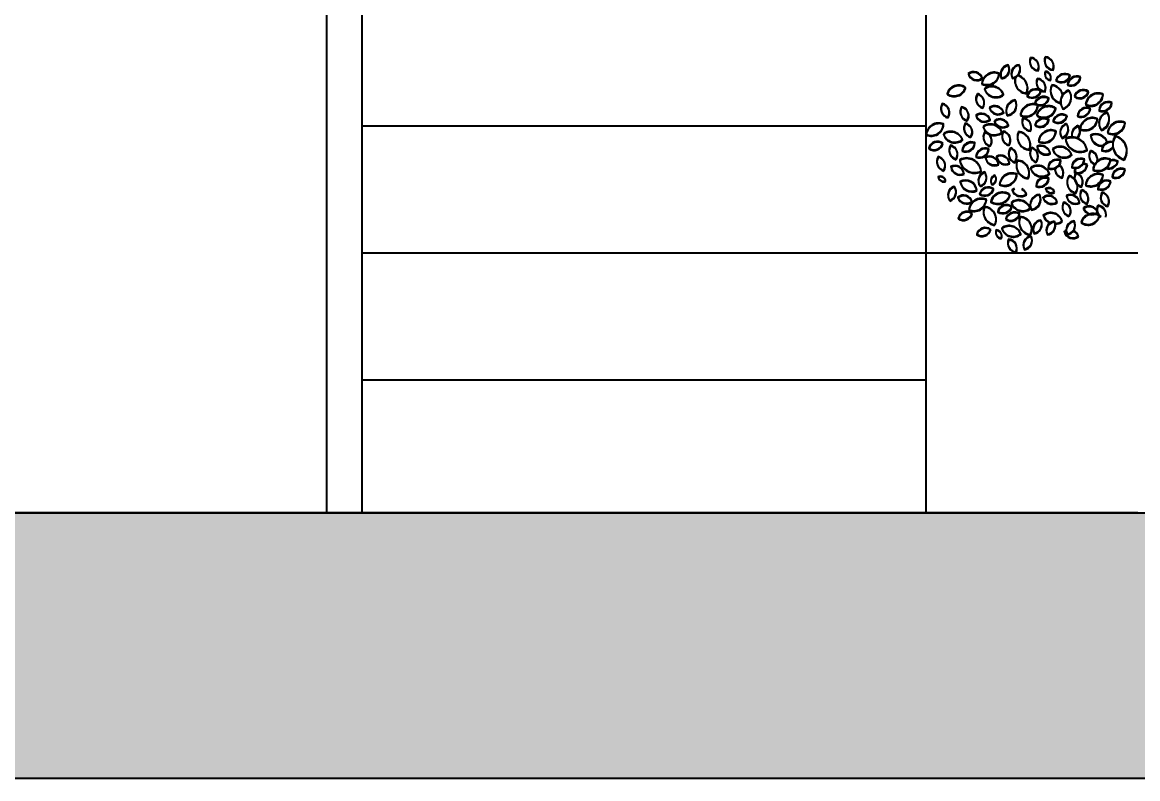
# Model space of a CAD drawing. Header units: inches. Extents: x 4350 to 28384, y -6772 to 993.
# Drawn here: x 15230.8 to 15389, y -1456.9 to -1349.7 of the extents above; entities that cross this region are included whole.
import ezdxf

# ---------------------------------------------------------------- set-up
doc = ezdxf.new("R2010")
doc.units = ezdxf.units.IN
doc.header["$MEASUREMENT"] = 0
doc.layers.add('ARREDAMENTO', color=2, linetype='Continuous', lineweight=18)
doc.layers.add('QUOTE', color=3, linetype='Continuous', lineweight=9)
doc.layers.add('ARREDI_attrezzature', color=7, linetype='Continuous')
doc.styles.get("Standard").update_dxf_attribs({"font": 'arial.ttf'})
doc.dimstyles.new('ook', dxfattribs={"dimtxt": 15, "dimasz": 10, "dimexe": 10, "dimexo": 10, "dimgap": 5, "dimtad": 1, "dimtoh": 1, "dimdec": 0, "dimzin": 0, "dimdsep": 46, "dimtxsty": 'Standard', "dimblk": 'OBLIQUE', "dimcen": 0.09, "dimdle": 10, "dimadec": 0, "dimazin": 0, "dimtfac": 1, "dimtdec": 0, "dimtofl": 0, "dimtmove": 0, "dimatfit": 3, "dimldrblk": 'OBLIQUE', "dimfxl": 1, "dimtfill": 2, "dimtfillclr": 1, "dimtolj": 1, "dimtzin": 0, "dimarcsym": 0})

# ---------------------------------------------------------------- blocks, each defined once
blk = doc.blocks.new('_Oblique')
at = {"color": 0, "linetype": 'ByBlock', "lineweight": -2}
blk.add_line((-0.5, -0.5), (0.5, 0.5), dxfattribs=at)
blk = doc.blocks.new('*D96')
at = {"layer": 'Defpoints', "color": 0, "transparency": 16777216}
for p in [(15335.61, -819.22), (15199.69, -1419.22), (15388.97, -1419.22)]:
    blk.add_point(p, dxfattribs=at)
at = {"layer": 'QUOTE', "color": 0, "lineweight": -2, "transparency": 16777216}
for p, q in [((15199.69, -809.22), (15199.69, -1429.22)), ((15325.61, -819.22), (15189.69, -819.22)), ((15378.97, -1419.22), (15189.69, -1419.22))]:
    blk.add_line(p, q, dxfattribs=at)
at = {"layer": 'QUOTE', "color": 0, "lineweight": -2, "transparency": 16777216, "xscale": 10, "yscale": 10, "zscale": 10}
for p, rotation in [((15199.69, -819.22), 90), ((15199.69, -1419.22), 270)]:
    blk.add_blockref('_Oblique', p, dxfattribs=dict(at, rotation=rotation))
at = {"layer": 'QUOTE', "color": 0, "transparency": 16777216, "insert": (15187.08, -1119.22), "char_height": 15, "attachment_point": 5, "rotation": 90, "bg_fill": 1, "box_fill_scale": 1.25, "bg_fill_color": 1, "bg_fill_transparency": 0}
blk.add_mtext('\\A1;600', dxfattribs=at)

msp = doc.modelspace()

# ---------------------------------------------------------------- hatches: boundary and pattern name
at = {"layer": 'ARREDI_attrezzature'}
h = msp.add_hatch(color=256, dxfattribs=at)
h.dxf.hatch_style = 1
h.paths.add_polyline_path([(16665.72, -1419.22), (14785.91, -1419.22), (14785.91, -1456.92), (16665.72, -1456.92)])

# ---------------------------------------------------------------- linework, layer by layer
at = {"layer": 'ARREDAMENTO', "linetype": 'ByBlock', "lineweight": -3}
for points in [[(15373.79, -1354.68, 0.535384), (15374.83, -1356.5, 0.500203)], [(15373.82, -1354.77, 0.535384), (15374.86, -1356.59, 0.500203)], [(15375.87, -1354.58, 0.535384), (15376.95, -1356.38, 0.500203)], [(15375.9, -1354.67, 0.535384), (15376.98, -1356.47, 0.500203)], [(15364.94, -1356.95, 0.535384), (15366.94, -1357.59, 0.500203)], [(15364.97, -1357.04, 0.535384), (15366.96, -1357.69, 0.500203)], [(15366.87, -1358.37, 0.535384), (15369.32, -1356.92, 0.500203)], [(15366.89, -1358.47, 0.535384), (15369.35, -1357.01, 0.500203)], [(15369.65, -1357.61, 0.535384), (15370.6, -1355.74, 0.500203)], [(15369.68, -1357.71, 0.535384), (15370.63, -1355.84, 0.500203)], [(15372.16, -1355.71, 0.535384), (15371.21, -1357.58, 0.500203)], [(15372.19, -1355.81, 0.535384), (15371.24, -1357.68, 0.500203)], [(15375.89, -1356.64, 0.535384), (15376.58, -1357.84, 0.500203)], [(15375.92, -1356.74, 0.535384), (15376.6, -1357.94, 0.500203)], [(15374.73, -1357.66, 0.535384), (15375.8, -1359.46, 0.500203)], [(15374.75, -1357.76, 0.535384), (15375.83, -1359.56, 0.500203)], [(15377.38, -1357.91, 0.535384), (15379.35, -1357.2, 0.500203)], [(15377.4, -1358, 0.535384), (15379.38, -1357.3, 0.500203)], [(15380.84, -1357.45, 0.535384), (15379.03, -1358.52, 0.500203)], [(15380.86, -1357.55, 0.535384), (15379.06, -1358.62, 0.500203)], [(15364.55, -1358.93, 0.535384), (15361.95, -1359.86, 0.500203)], [(15364.58, -1359.03, 0.535384), (15361.98, -1359.95, 0.500203)], [(15366.26, -1359.81, 0.535384), (15367, -1361.77, 0.500203)], [(15366.29, -1359.91, 0.535384), (15367.02, -1361.87, 0.500203)], [(15367.23, -1359.08, 0.535384), (15369.92, -1359.9, 0.500203)], [(15367.26, -1359.18, 0.535384), (15369.95, -1360, 0.500203)], [(15375.24, -1359.39, 0.535384), (15373.28, -1360.14, 0.500203)], [(15375.27, -1359.49, 0.535384), (15373.31, -1360.23, 0.500203)], [(15379.22, -1359.32, 0.535384), (15378.38, -1361.93, 0.500203)], [(15379.24, -1359.42, 0.535384), (15378.41, -1362.02, 0.500203)], [(15379.99, -1360.18, 0.535384), (15381.97, -1359.48, 0.500203)], [(15380.02, -1360.28, 0.535384), (15382, -1359.58, 0.500203)], [(15381.59, -1361.32, 0.535384), (15384.04, -1359.86, 0.500203)], [(15381.61, -1361.42, 0.535384), (15384.07, -1359.96, 0.500203)], [(15362.03, -1363.16, 0.535384), (15361.26, -1361.21, 0.500203)], [(15362.05, -1363.26, 0.535384), (15361.29, -1361.3, 0.500203)], [(15364.76, -1363.61, 0.535384), (15364, -1361.66, 0.500203)], [(15367.95, -1361.78, 0.535384), (15369.95, -1362.43, 0.500203)], [(15367.98, -1361.88, 0.535384), (15369.97, -1362.53, 0.500203)], [(15370.44, -1362.87, 0.535384), (15371.6, -1360.7, 0.500203)], [(15370.47, -1362.96, 0.535384), (15371.62, -1360.8, 0.500203)], [(15372.34, -1362.85, 0.535384), (15374.8, -1361.39, 0.500203)], [(15372.37, -1362.94, 0.535384), (15374.83, -1361.49, 0.500203)], [(15374.37, -1361.15, 0.535384), (15376.35, -1360.45, 0.500203)], [(15374.4, -1361.25, 0.535384), (15376.38, -1360.55, 0.500203)], [(15374.63, -1362.82, 0.535384), (15377.35, -1361.85, 0.500203)], [(15374.65, -1362.92, 0.535384), (15377.38, -1361.95, 0.500203)], [(15385.29, -1361.08, 0.535384), (15383.49, -1362.15, 0.500203)], [(15385.32, -1361.18, 0.535384), (15383.51, -1362.25, 0.500203)], [(15364.79, -1363.7, 0.535384), (15364.02, -1361.75, 0.500203)], [(15366.02, -1362.86, 0.535384), (15368.03, -1363.47, 0.500203)], [(15366.05, -1362.96, 0.535384), (15368.05, -1363.56, 0.500203)], [(15372.69, -1363.24, 0.535384), (15373.76, -1365.04, 0.500203)], [(15376.96, -1363.65, 0.535384), (15378.93, -1362.95, 0.500203)], [(15376.98, -1363.75, 0.535384), (15378.96, -1363.05, 0.500203)], [(15382.23, -1361.89, 0.535384), (15380.43, -1362.96, 0.500203)], [(15382.26, -1361.99, 0.535384), (15380.46, -1363.06, 0.500203)], [(15380.78, -1364.79, 0.535384), (15383.24, -1363.34, 0.500203)], [(15384.63, -1362.43, 0.535384), (15383.82, -1364.94, 0.500203)], [(15384.65, -1362.53, 0.535384), (15383.84, -1365.04, 0.500203)], [(15358.97, -1365.56, 0.535384), (15361.43, -1364.11, 0.500203)], [(15358.99, -1365.66, 0.535384), (15361.45, -1364.2, 0.500203)], [(15365.28, -1365.95, 0.535384), (15364.52, -1363.99, 0.500203)], [(15365.31, -1366.04, 0.535384), (15364.54, -1364.09, 0.500203)], [(15367.04, -1364.46, 0.535384), (15369.73, -1365.27, 0.500203)], [(15367.06, -1364.55, 0.535384), (15369.75, -1365.37, 0.500203)], [(15368.63, -1363.65, 0.535384), (15370.63, -1364.26, 0.500203)], [(15368.65, -1363.75, 0.535384), (15370.66, -1364.36, 0.500203)], [(15372.71, -1363.34, 0.535384), (15373.79, -1365.14, 0.500203)], [(15374.39, -1364.24, 0.535384), (15376.35, -1363.5, 0.500203)], [(15374.41, -1364.34, 0.535384), (15376.38, -1363.6, 0.500203)], [(15378.88, -1364.06, 0.535384), (15378.24, -1366.06, 0.500203)], [(15378.9, -1364.16, 0.535384), (15378.26, -1366.16, 0.500203)], [(15380.8, -1364.89, 0.535384), (15383.26, -1363.43, 0.500203)], [(15384.7, -1365.34, 0.535384), (15387.15, -1363.88, 0.500203)], [(15384.72, -1365.44, 0.535384), (15387.18, -1363.98, 0.500203)], [(15361.42, -1365.5, 0.535384), (15364.11, -1366.31, 0.500203)], [(15361.45, -1365.59, 0.535384), (15364.14, -1366.41, 0.500203)], [(15368.03, -1367.21, 0.535384), (15367.27, -1365.26, 0.500203)], [(15368.06, -1367.31, 0.535384), (15367.29, -1365.35, 0.500203)], [(15370.67, -1367.09, 0.535384), (15369.93, -1365.12, 0.500203)], [(15370.69, -1367.18, 0.535384), (15369.95, -1365.22, 0.500203)], [(15372.08, -1365.18, 0.535384), (15373.59, -1367.71, 0.500203)], [(15372.11, -1365.28, 0.535384), (15373.62, -1367.8, 0.500203)], [(15374.91, -1366.55, 0.535384), (15377.36, -1365.09, 0.500203)], [(15374.93, -1366.64, 0.535384), (15377.39, -1365.19, 0.500203)], [(15378.73, -1366.16, 0.535384), (15381.76, -1367.77, 0.500203)], [(15378.76, -1366.26, 0.535384), (15381.79, -1367.87, 0.500203)], [(15387.02, -1369.13, 0.535384), (15385.77, -1365.81, 0.500203)], [(15387.04, -1369.23, 0.535384), (15385.8, -1365.91, 0.500203)], [(15361.34, -1366.84, 0.535384), (15359.36, -1367.55, 0.500203)], [(15361.36, -1366.94, 0.535384), (15359.38, -1367.64, 0.500203)], [(15363.19, -1369.08, 0.535384), (15362.43, -1367.13, 0.500203)], [(15363.22, -1369.18, 0.535384), (15362.45, -1367.23, 0.500203)], [(15364.08, -1367.85, 0.535384), (15365.87, -1366.75, 0.500203)], [(15364.1, -1367.95, 0.535384), (15365.89, -1366.85, 0.500203)], [(15366.04, -1368.71, 0.535384), (15367.83, -1367.61, 0.500203)], [(15366.07, -1368.8, 0.535384), (15367.86, -1367.71, 0.500203)], [(15370.97, -1367.48, 0.535384), (15371.51, -1369.5, 0.500203)], [(15370.99, -1367.58, 0.535384), (15371.54, -1369.6, 0.500203)], [(15374.52, -1369.47, 0.535384), (15373.97, -1367.45, 0.500203)], [(15374.54, -1369.57, 0.535384), (15374, -1367.54, 0.500203)], [(15374.7, -1367.27, 0.535384), (15376.55, -1368.25, 0.500203)], [(15374.72, -1367.37, 0.535384), (15376.58, -1368.35, 0.500203)], [(15376.89, -1367.63, 0.535384), (15379.58, -1368.45, 0.500203)], [(15376.92, -1367.73, 0.535384), (15379.61, -1368.55, 0.500203)], [(15361.44, -1370.69, 0.535384), (15360.67, -1368.74, 0.500203)], [(15361.46, -1370.78, 0.535384), (15360.7, -1368.83, 0.500203)], [(15366.76, -1370.79, 0.535384), (15363.73, -1369.18, 0.500203)], [(15366.78, -1370.88, 0.535384), (15363.75, -1369.27, 0.500203)], [(15369.21, -1369.8, 0.535384), (15367.36, -1368.82, 0.500203)], [(15369.24, -1369.9, 0.535384), (15367.39, -1368.91, 0.500203)], [(15370.79, -1369.68, 0.535384), (15368.94, -1368.7, 0.500203)], [(15370.81, -1369.78, 0.535384), (15368.96, -1368.8, 0.500203)], [(15373.41, -1371.77, 0.535384), (15371.9, -1369.25, 0.500203)], [(15373.43, -1371.87, 0.535384), (15371.92, -1369.34, 0.500203)], [(15378.06, -1369.25, 0.535384), (15376.26, -1370.32, 0.500203)], [(15378.09, -1369.35, 0.535384), (15376.28, -1370.42, 0.500203)], [(15381.41, -1369.1, 0.535384), (15379.62, -1370.2, 0.500203)], [(15381.43, -1369.2, 0.535384), (15379.64, -1370.3, 0.500203)], [(15385.11, -1369.13, 0.535384), (15382.65, -1370.58, 0.500203)], [(15385.13, -1369.23, 0.535384), (15382.67, -1370.68, 0.500203)], [(15364.32, -1371.14, 0.535384), (15362.47, -1370.15, 0.500203)], [(15364.35, -1371.23, 0.535384), (15362.5, -1370.25, 0.500203)], [(15366.61, -1372.89, 0.535384), (15367.25, -1370.89, 0.500203)], [(15366.63, -1372.98, 0.535384), (15367.28, -1370.99, 0.500203)], [(15369.37, -1372.66, 0.535384), (15371.82, -1371.2, 0.500203)], [(15369.39, -1372.76, 0.535384), (15371.85, -1371.3, 0.500203)], [(15373.76, -1370.32, 0.535384), (15376.45, -1371.14, 0.500203)], [(15373.78, -1370.42, 0.535384), (15376.47, -1371.23, 0.500203)], [(15380.21, -1371.01, 0.535384), (15380.97, -1372.96, 0.500203)], [(15380.23, -1371.11, 0.535384), (15380.99, -1373.06, 0.500203)], [(15381.58, -1372.74, 0.535384), (15384.04, -1371.28, 0.500203)], [(15387.16, -1370.52, 0.535384), (15385.36, -1371.59, 0.500203)], [(15387.19, -1370.62, 0.535384), (15385.38, -1371.69, 0.500203)], [(15361.72, -1372.16, 0.535384), (15360.68, -1371.61, 0.500203)], [(15361.74, -1372.26, 0.535384), (15360.71, -1371.71, 0.500203)], [(15366.14, -1373.49, 0.535384), (15363.8, -1372.25, 0.500203)], [(15366.16, -1373.59, 0.535384), (15363.82, -1372.34, 0.500203)], [(15368.29, -1372.67, 0.535384), (15368.72, -1371.36, 0.500203)], [(15368.32, -1372.76, 0.535384), (15368.74, -1371.46, 0.500203)], [(15376.35, -1371.8, 0.535384), (15374.55, -1372.87, 0.500203)], [(15376.37, -1371.9, 0.535384), (15374.57, -1372.97, 0.500203)], [(15379.25, -1371.42, 0.535384), (15380.17, -1373.88, 0.500203)], [(15379.27, -1371.52, 0.535384), (15380.19, -1373.98, 0.500203)], [(15381.6, -1372.84, 0.535384), (15384.06, -1371.38, 0.500203)], [(15385.12, -1372.21, 0.535384), (15383.32, -1373.28, 0.500203)], [(15385.14, -1372.31, 0.535384), (15383.34, -1373.38, 0.500203)], [(15362.3, -1374.95, 0.535384), (15362.95, -1372.96, 0.500203)], [(15362.33, -1375.05, 0.535384), (15362.97, -1373.05, 0.500203)], [(15365.48, -1375.1, 0.535384), (15363.47, -1374.49, 0.500203)], [(15365.5, -1375.2, 0.535384), (15363.49, -1374.59, 0.500203)], [(15368.53, -1373.3, 0.535384), (15366.55, -1374, 0.500203)], [(15368.55, -1373.39, 0.535384), (15366.58, -1374.1, 0.500203)], [(15370.86, -1374.13, 0.535384), (15368.13, -1375.1, 0.500203)], [(15370.89, -1374.23, 0.535384), (15368.16, -1375.2, 0.500203)], [(15375.05, -1374.09, 0.535384), (15373.89, -1376.25, 0.500203)], [(15375.07, -1374.18, 0.535384), (15373.92, -1376.35, 0.500203)], [(15377.53, -1375.17, 0.535384), (15375.54, -1374.52, 0.500203)], [(15377.15, -1373.71, 0.535384), (15375.92, -1373.31, 0.500203)], [(15377.17, -1373.81, 0.535384), (15375.94, -1373.41, 0.500203)], [(15378.87, -1374.24, 0.535384), (15380.72, -1375.23, 0.500203)], [(15378.89, -1374.34, 0.535384), (15380.74, -1375.33, 0.500203)], [(15381.03, -1373.43, 0.535384), (15381.76, -1375.39, 0.500203)], [(15381.05, -1373.53, 0.535384), (15381.79, -1375.49, 0.500203)], [(15383.95, -1373.76, 0.535384), (15384.68, -1375.73, 0.500203)], [(15383.97, -1373.86, 0.535384), (15384.71, -1375.83, 0.500203)], [(15365.04, -1376.25, 0.535384), (15367.49, -1374.79, 0.500203)], [(15365.06, -1376.35, 0.535384), (15367.51, -1374.89, 0.500203)], [(15368.7, -1378.38, 0.535384), (15367.25, -1375.83, 0.500203)], [(15371.11, -1375.8, 0.535384), (15369.14, -1376.5, 0.500203)], [(15371.14, -1375.9, 0.535384), (15369.16, -1376.6, 0.500203)], [(15371.05, -1375.22, 0.535384), (15373.74, -1376.04, 0.500203)], [(15371.07, -1375.32, 0.535384), (15373.76, -1376.14, 0.500203)], [(15377.56, -1375.27, 0.535384), (15375.56, -1374.62, 0.500203)], [(15379.23, -1377.14, 0.535384), (15378.49, -1375.18, 0.500203)], [(15379.25, -1377.24, 0.535384), (15378.51, -1375.28, 0.500203)], [(15383.28, -1376.63, 0.535384), (15381.27, -1376.02, 0.500203)], [(15383.3, -1376.73, 0.535384), (15381.3, -1376.12, 0.500203)], [(15365.49, -1376.77, 0.535384), (15363.52, -1377.47, 0.500203)], [(15365.52, -1376.86, 0.535384), (15363.54, -1377.57, 0.500203)], [(15368.72, -1378.48, 0.535384), (15367.27, -1375.93, 0.500203)], [(15370.25, -1377.56, 0.535384), (15372.21, -1376.82, 0.500203)], [(15370.27, -1377.66, 0.535384), (15372.23, -1376.91, 0.500203)], [(15373.75, -1379.78, 0.535384), (15372.3, -1377.23, 0.500203)], [(15373.78, -1379.88, 0.535384), (15372.32, -1377.32, 0.500203)], [(15380.94, -1378.02, 0.535384), (15383.54, -1377.09, 0.500203)], [(15380.96, -1378.12, 0.535384), (15383.56, -1377.19, 0.500203)], [(15368.11, -1379.05, 0.535384), (15366.14, -1379.75, 0.500203)], [(15368.13, -1379.14, 0.535384), (15366.16, -1379.85, 0.500203)], [(15369.69, -1378.85, 0.535384), (15372.38, -1379.67, 0.500203)], [(15369.71, -1378.95, 0.535384), (15372.4, -1379.76, 0.500203)], [(15375.24, -1377.73, 0.535384), (15374.29, -1379.6, 0.500203)], [(15375.26, -1377.83, 0.535384), (15374.31, -1379.69, 0.500203)], [(15377.15, -1377.9, 0.535384), (15376.16, -1379.75, 0.500203)], [(15377.17, -1377.99, 0.535384), (15376.18, -1379.85, 0.500203)], [(15378.95, -1379.7, 0.535384), (15379.94, -1377.85, 0.500203)], [(15378.97, -1379.8, 0.535384), (15379.96, -1377.95, 0.500203)], [(15369.6, -1380.31, 0.535384), (15368.91, -1379.11, 0.500203)], [(15369.62, -1380.41, 0.535384), (15368.93, -1379.21, 0.500203)], [(15371.7, -1382.28, 0.535384), (15370.66, -1380.45, 0.500203)], [(15371.72, -1382.37, 0.535384), (15370.68, -1380.55, 0.500203)], [(15373.85, -1380, 0.535384), (15372.9, -1381.87, 0.500203)], [(15373.87, -1380.1, 0.535384), (15372.92, -1381.96, 0.500203)]]:
    msp.add_lwpolyline(points, format="xyb", close=True, dxfattribs=at)
for points in [[(15371.63, -1357.43, 0.485783), (15373.19, -1359.72, 0.46813), (15371.92, -1357.21, 0.535384)], [(15371.66, -1357.53, 0.485783), (15373.22, -1359.82, 0.46813), (15371.95, -1357.3, 0.535384)], [(15376.79, -1358.57, 0.497857), (15378.04, -1361.09, 0.500203)], [(15376.81, -1358.67, 0.497857), (15378.06, -1361.19, 0.500203)], [(15378.34, -1359.94, 0.30861), (15376.79, -1358.57, 0.535384)], [(15378.36, -1360.04, 0.30861), (15376.81, -1358.67, 0.535384)], [(15380.53, -1364.35, 0.427879), (15379.68, -1365.96, 0.500203)], [(15380.56, -1364.45, 0.427879), (15379.71, -1366.06, 0.500203)], [(15380.34, -1366.08, 0.379729), (15380.53, -1364.35, 0.535384)], [(15380.37, -1366.18, 0.379729), (15380.56, -1364.45, 0.535384)], [(15384.66, -1366.7, 0.449067), (15382.29, -1365.69, 0.535384)], [(15382.29, -1365.69, 0.411154), (15384.09, -1367.18, 0.500203)], [(15384.68, -1366.8, 0.449067), (15382.31, -1365.79, 0.535384)], [(15382.31, -1365.79, 0.411154), (15384.11, -1367.28, 0.500203)], [(15382.3, -1367.87, 0.493715), (15382.9, -1369.78, 0.500203)], [(15382.32, -1367.97, 0.493715), (15382.92, -1369.88, 0.500203)], [(15383.23, -1369.38, 0.391787), (15382.3, -1367.87, 0.535384)], [(15383.26, -1369.48, 0.391787), (15382.32, -1367.97, 0.535384)], [(15385.45, -1366.65, 0.473768), (15383.88, -1367.8, 0.350042), (15385.45, -1367.35, 0.535384)], [(15385.48, -1366.75, 0.473768), (15383.9, -1367.9, 0.350042), (15385.47, -1367.45, 0.535384)], [(15384.49, -1370.29, 0.439965), (15386.13, -1369.4, 0.209361), (15385.09, -1369.22, 0.535384)], [(15384.52, -1370.39, 0.439965), (15386.15, -1369.5, 0.209361), (15385.12, -1369.32, 0.535384)], [(15377.24, -1370.33, 0.382111), (15378.22, -1371.69, 0.410997), (15377.81, -1369.9, 0.535384)], [(15377.26, -1370.43, 0.382111), (15378.24, -1371.79, 0.410997), (15377.83, -1370, 0.535384)], [(15380.21, -1370.28, 0.136045), (15380, -1370.92, 0.500203), (15381.8, -1369.85, 0.535384)], [(15380.24, -1370.38, 0.136045), (15380.02, -1371.02, 0.500203), (15381.83, -1369.95, 0.535384)], [(15381.8, -1369.85, 0.128884), (15381.18, -1369.73, 0.500203)], [(15381.83, -1369.95, 0.128884), (15381.2, -1369.83, 0.500203)], [(15371.5, -1373.25, 0.076845), (15371.17, -1373.45, 0.500203), (15373.18, -1374.06, 0.535384)], [(15371.52, -1373.35, 0.076845), (15371.19, -1373.55, 0.500203), (15373.2, -1374.16, 0.535384)], [(15373.18, -1374.06, 0.202478), (15372.55, -1373.31, 0.500203)], [(15373.2, -1374.16, 0.202478), (15372.57, -1373.4, 0.500203)], [(15383.33, -1375.64, 0.373165), (15383.74, -1377.24, 0.500203)], [(15383.35, -1375.74, 0.373165), (15383.76, -1377.34, 0.500203)], [(15384.45, -1377.21, 0.43907), (15383.33, -1375.64, 0.535384)], [(15384.47, -1377.31, 0.43907), (15383.35, -1375.74, 0.535384)], [(15378.26, -1377.87, 0.535384), (15375.57, -1377.05, 0.217069), (15376.59, -1378.09, 0.535384)], [(15378.28, -1377.97, 0.535384), (15375.59, -1377.15, 0.217069), (15376.61, -1378.19, 0.535384)], [(15377.25, -1378.21, 0.155177), (15378.26, -1377.87, 0.535384)], [(15377.27, -1378.31, 0.155177), (15378.28, -1377.97, 0.535384)], [(15378.83, -1379.19, 0.064212), (15378.55, -1379.36, 0.500203), (15380.55, -1380.01, 0.535384)], [(15378.85, -1379.29, 0.064212), (15378.57, -1379.46, 0.500203), (15380.57, -1380.11, 0.535384)], [(15380.55, -1380.01, 0.224005), (15379.84, -1379.2, 0.500203)], [(15380.57, -1380.11, 0.224005), (15379.86, -1379.29, 0.500203)]]:
    msp.add_lwpolyline(points, format="xyb", dxfattribs=at)
at = {"layer": 'ARREDI_attrezzature'}
for p, q in [((15278.97, -1038.37), (15278.97, -1419.22)), ((15273.97, -1148.37), (15273.97, -1419.22)), ((15358.97, -1419.22), (15358.97, -1148.37)), ((15278.97, -1346.37), (15278.97, -1364.37)), ((15278.97, -1364.37), (15358.97, -1364.37)), ((15278.97, -1364.37), (15278.97, -1382.37)), ((15278.97, -1382.37), (15388.97, -1382.37)), ((15278.97, -1382.37), (15278.97, -1400.37)), ((15278.97, -1400.37), (15358.97, -1400.37)), ((15388.97, -1419.22), (15358.97, -1419.22))]:
    msp.add_line(p, q, dxfattribs=at)
at = {"layer": 'ARREDI_attrezzature', "color": 7}
msp.add_line((15233.83, -1419.22), (15449.43, -1419.22), dxfattribs=at)
at = {"layer": 'ARREDI_attrezzature'}
msp.add_lwpolyline([(14785.91, -1419.22), (16665.72, -1419.22), (16665.72, -1456.92), (14785.91, -1456.92)], close=True, dxfattribs=at)

# ---------------------------------------------------------------- dimensions: what is measured, and where the dimension line sits
at = {"layer": 'QUOTE'}
dim = msp.add_linear_dim(base=(15199.69, -1419.22), p1=(15335.61, -819.22), p2=(15388.97, -1419.22), angle=90, dimstyle='ook', dxfattribs=at)
dim.commit()
dim.dimension.update_dxf_attribs({"geometry": '*D96', "text_midpoint": (15199.69, -1119.22), "dimtype": 160})

doc.saveas('drawing.dxf')
